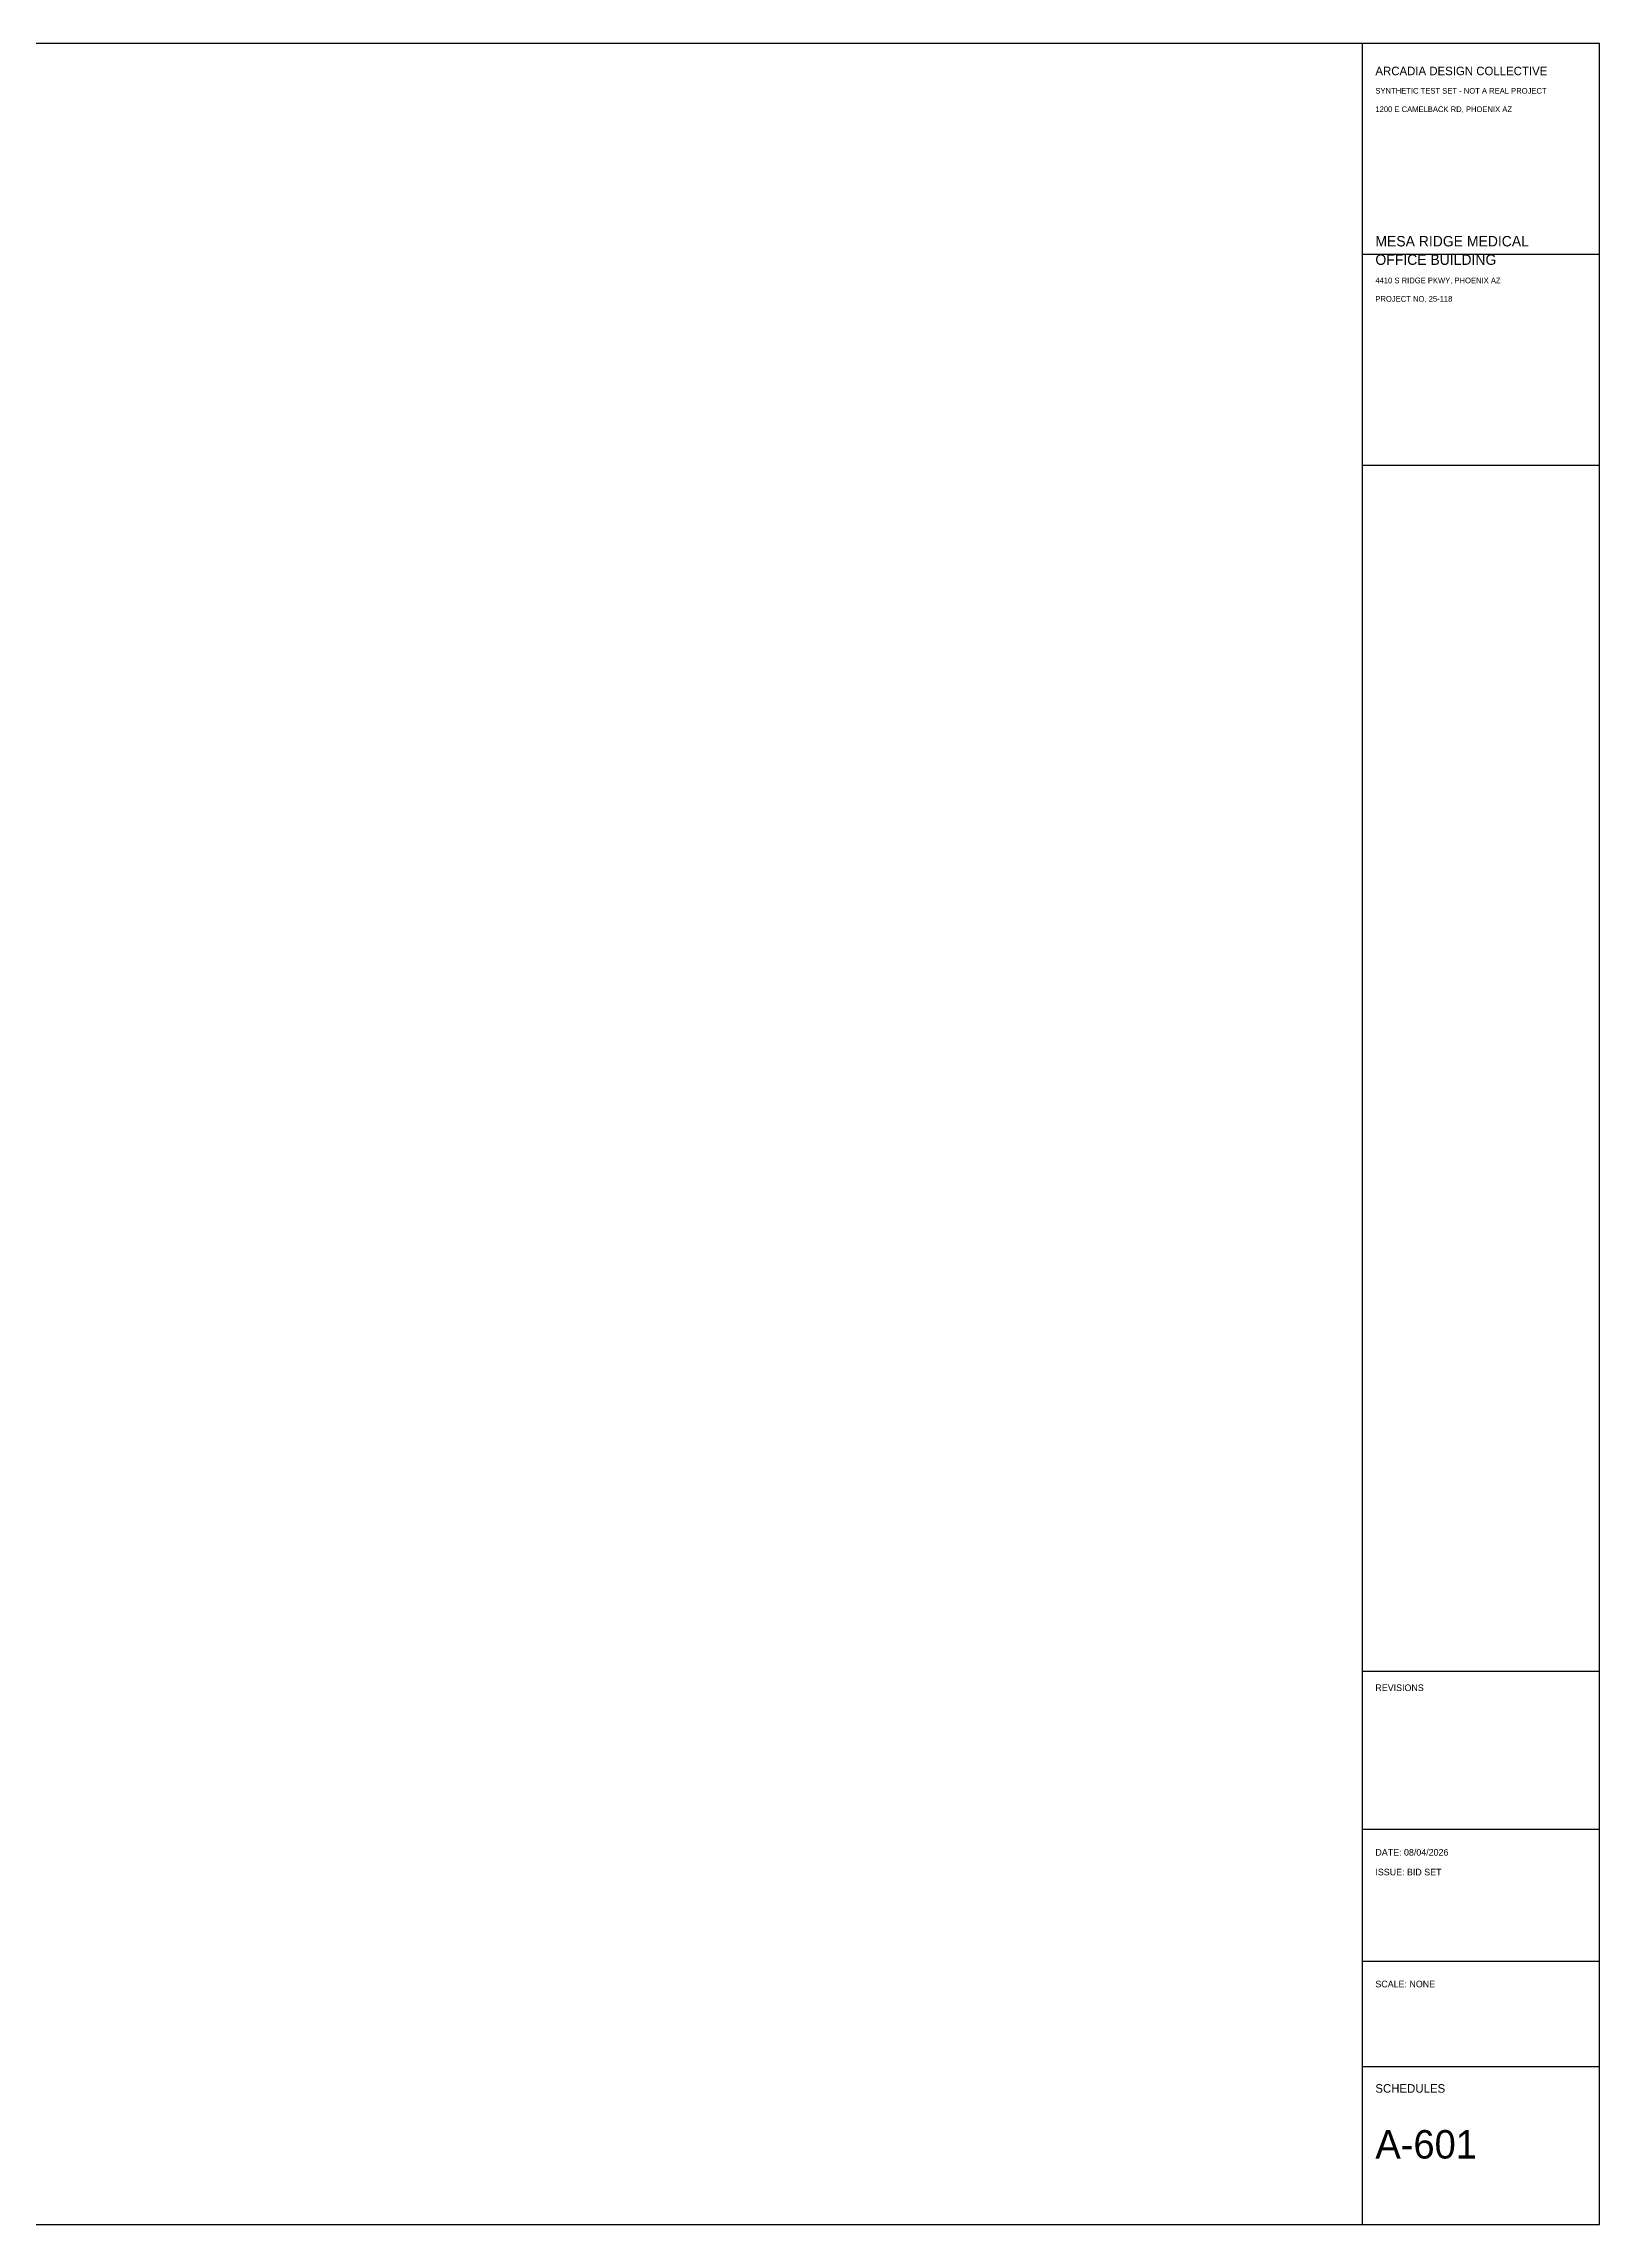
# Model space of a CAD drawing. Header units: inches. Extents: x 0.5 to 35.5, y 0.5 to 23.5.
# Drawn here: x 19.1 to 35.5, y 0.5 to 23.5 of the extents above; entities that cross this region are included whole.
import ezdxf

# ---------------------------------------------------------------- set-up
doc = ezdxf.new("R2010")
doc.units = ezdxf.units.IN
doc.layers.add('G-ANNO-TTLB', color=2, linetype='CONTINUOUS')

msp = doc.modelspace()

# ---------------------------------------------------------------- linework, layer by layer
at = {"layer": 'G-ANNO-TTLB'}
for p, q in [((35.5, 23.5), (0.5, 23.5)), ((35.5, 23.5), (33, 23.5)), ((33, 23.5), (33, 0.5)), ((35.5, 0.5), (35.5, 23.5)), ((35.5, 0.5), (35.5, 23.5)), ((33, 21.27778), (35.5, 21.27778)), ((33, 19.05556), (35.5, 19.05556)), ((33, 6.33333), (35.5, 6.33333)), ((33, 4.66667), (35.5, 4.66667)), ((33, 3.27778), (35.5, 3.27778)), ((33, 2.16667), (35.5, 2.16667)), ((0.5, 0.5), (35.5, 0.5)), ((33, 0.5), (35.5, 0.5))]:
    msp.add_line(p, q, dxfattribs=at)

# ---------------------------------------------------------------- texts
for s, height, p in [('ARCADIA DESIGN COLLECTIVE', 0.09, (33.13889, 23.16667)), ('SYNTHETIC TEST SET - NOT A REAL PROJECT', 0.06, (33.13889, 22.97222)), ('1200 E CAMELBACK RD, PHOENIX AZ', 0.06, (33.13889, 22.77778)), ('MESA RIDGE MEDICAL', 0.11, (33.13889, 21.36111)), ('OFFICE BUILDING', 0.11, (33.13889, 21.16667)), ('4410 S RIDGE PKWY, PHOENIX AZ', 0.06, (33.13889, 20.97222)), ('PROJECT NO. 25-118', 0.06, (33.13889, 20.77778)), ('REVISIONS', 0.07, (33.13889, 6.125)), ('DATE: 08/04/2026', 0.07, (33.13889, 4.38889)), ('ISSUE: BID SET', 0.07, (33.13889, 4.18056)), ('SCALE: NONE', 0.07, (33.13889, 3)), ('SCHEDULES', 0.09, (33.13889, 1.88889)), ('A-601', 0.3, (33.13889, 1.19444))]:
    msp.add_text(s, height=height, dxfattribs=at).set_placement(p)

doc.saveas('drawing.dxf')
